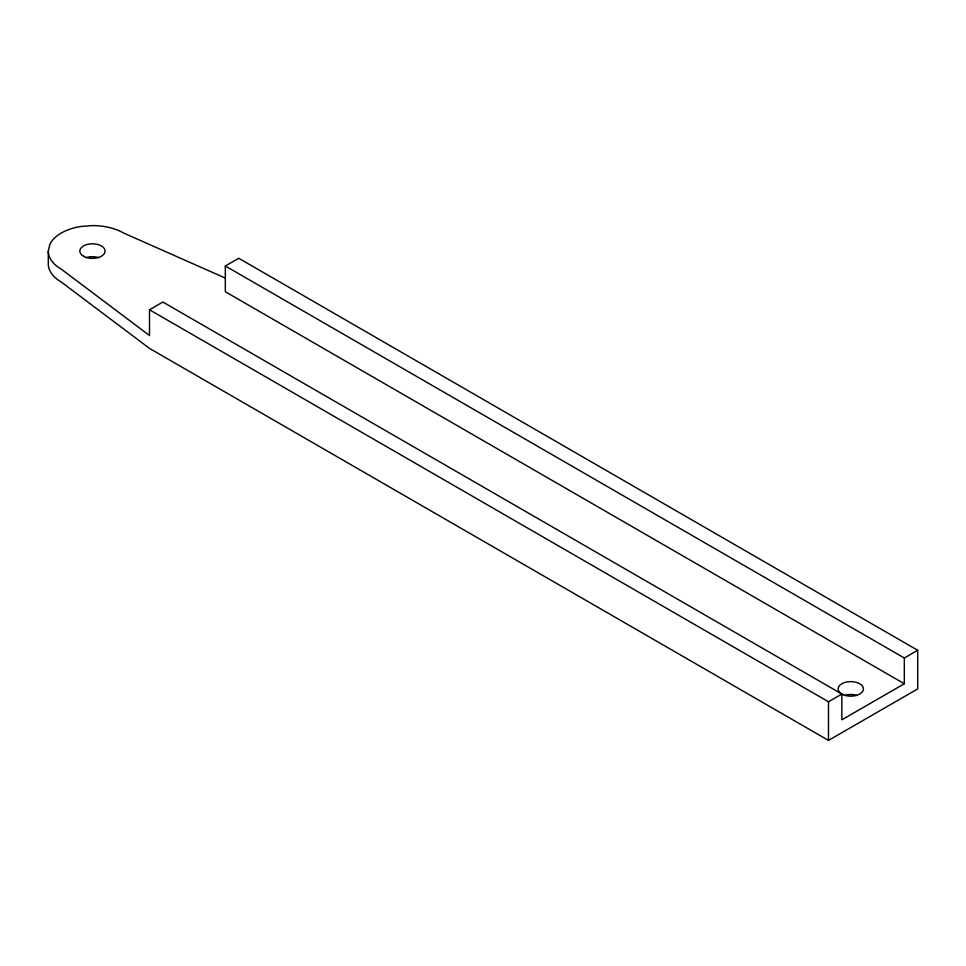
<?xml version="1.0" encoding="UTF-8"?>
<svg xmlns="http://www.w3.org/2000/svg" width="966" height="966" viewBox="0 0 966 966"><rect width="100%" height="100%" fill="white"/><g stroke="black" fill="none" stroke-linecap="round" stroke-linejoin="round"><path stroke-width="1.45" d="M225.332 265.988L904.321 658.003L904.321 683.747L225.332 291.744L225.332 265.988L238.711 258.26L917.7 650.275L917.7 688.903L828.49 740.415L149.501 348.4L61.232 281.987A44.158 25.49 0 0 1 48.3 263.959L48.3 251.088L49.809 244.483A44.158 25.49 0 0 1 81.035 226.455L92.458 225.585A44.158 25.49 0 0 1 123.684 233.06L225.018 277.954M48.3 251.088A44.158 25.49 0 0 0 61.232 269.116L149.501 335.528L149.501 309.772L162.88 302.044L841.869 694.047A12.618 7.281 0 0 0 862.976 690.787A12.618 7.281 0 0 0 847.52 681.863A12.618 7.281 0 0 0 841.869 694.059L841.869 719.803L904.321 683.747M149.501 309.772L828.49 701.775L841.869 694.047M904.321 658.003L917.7 650.275M828.49 701.775L828.49 740.415M844.477 695.472A12.618 7.281 0 0 1 857.096 695.472M86.155 257.656A12.618 7.281 0 0 1 98.773 257.656M83.535 256.231A12.618 7.281 0 0 0 104.642 252.971A12.618 7.281 0 0 0 89.198 244.048A12.618 7.281 0 0 0 83.535 256.231"/></g></svg>
